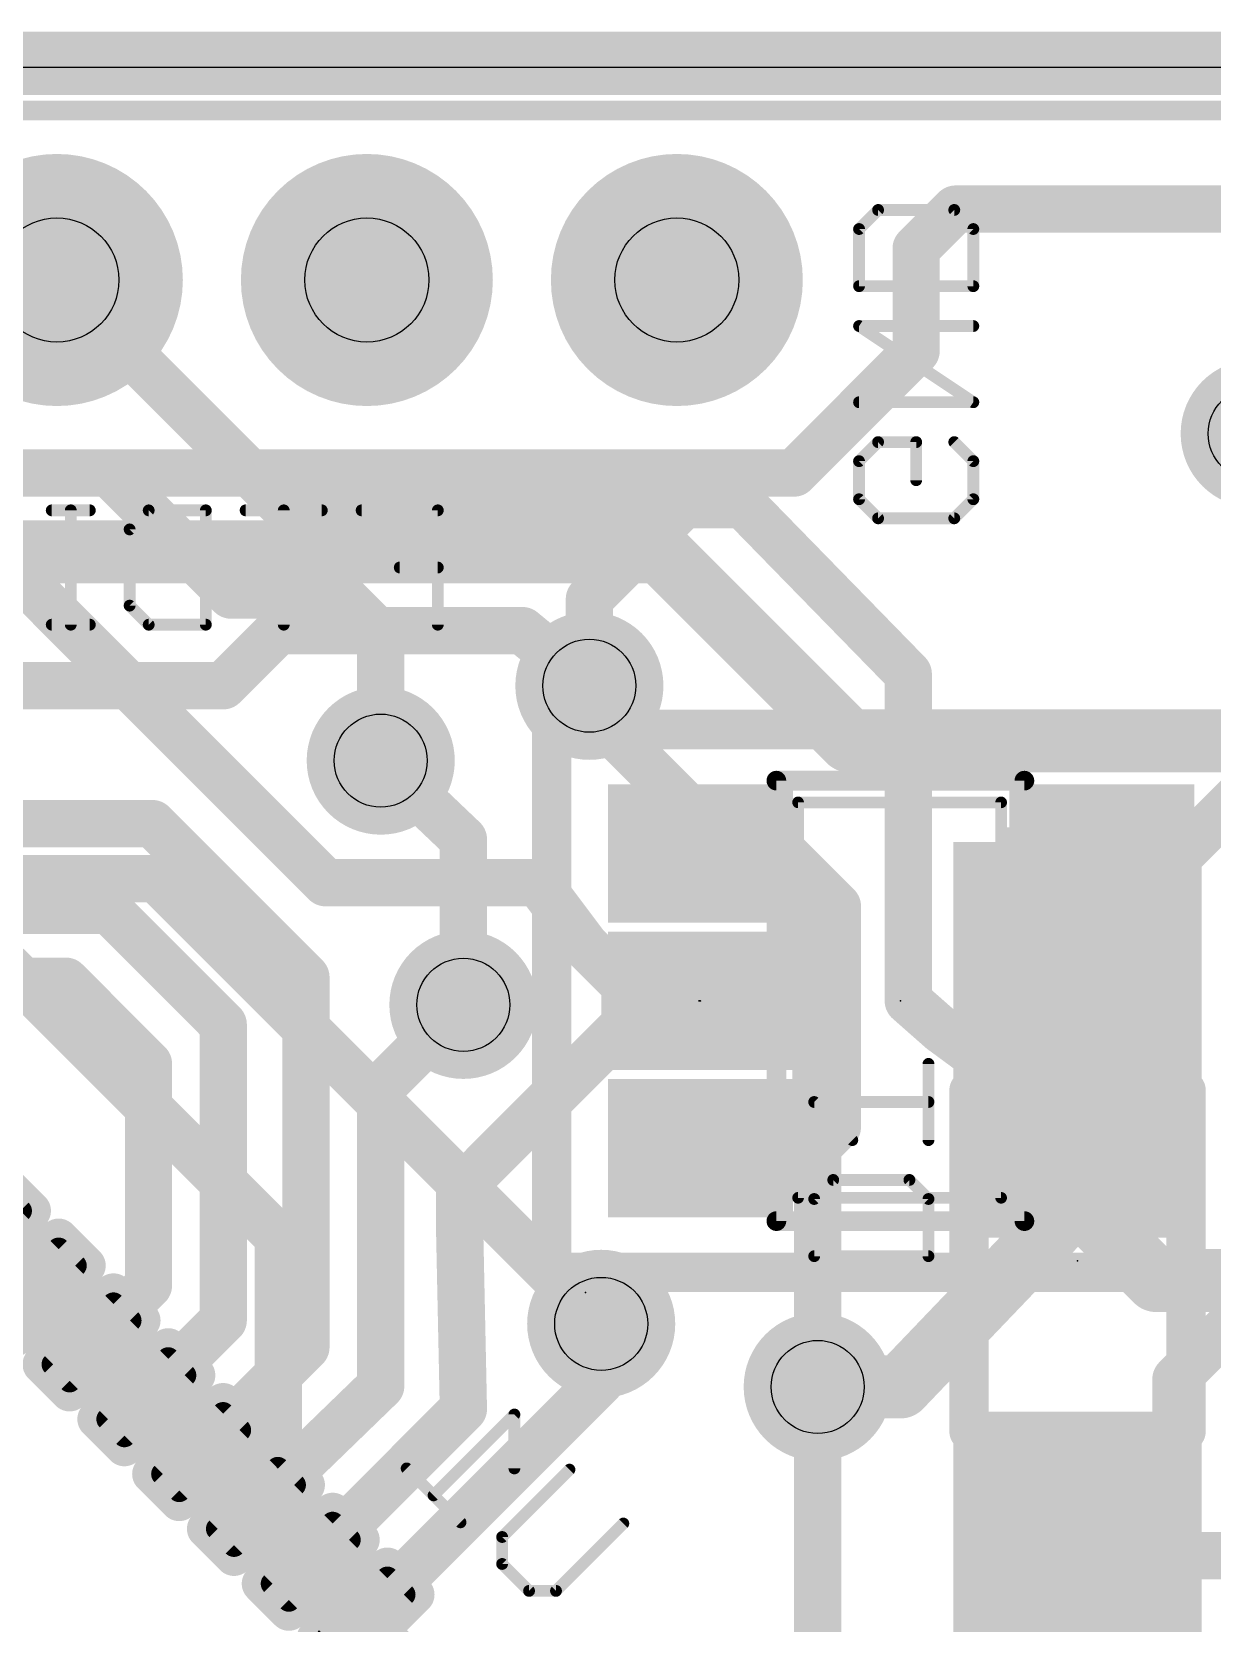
# Model space of a CAD drawing. Extents: x -6 to 101, y -9 to 20.
# Drawn here: x 18.55 to 26.17, y 9.53 to 19.79 of the extents above; entities that cross this region are included whole.
import ezdxf

# ---------------------------------------------------------------- set-up
doc = ezdxf.new("R2010")
doc.units = 0
for name, color, linetype in [('1', 22, 'CONTINUOUS'), ('16', 175, 'CONTINUOUS'), ('17', 82, 'CONTINUOUS'), ('18', 82, 'CONTINUOUS'), ('20', 7, 'CONTINUOUS'), ('21', 253, 'CONTINUOUS'), ('22', 253, 'CONTINUOUS'), ('23', 7, 'CONTINUOUS'), ('24', 7, 'CONTINUOUS'), ('25', 253, 'CONTINUOUS'), ('26', 253, 'CONTINUOUS'), ('29', 253, 'CONTINUOUS'), ('30', 253, 'CONTINUOUS'), ('31', 253, 'CONTINUOUS'), ('32', 253, 'CONTINUOUS'), ('40', 175, 'CONTINUOUS'), ('44', 253, 'CONTINUOUS'), ('51', 253, 'CONTINUOUS'), ('52', 253, 'CONTINUOUS')]:
    doc.layers.add(name, color=color, linetype=linetype)

# ---------------------------------------------------------------- blocks, each defined once
blk = doc.blocks.new('RECT')
blk.add_solid([(-0.5, -0.5), (0.5, -0.5), (-0.5, 0.5), (0.5, 0.5)])
blk = doc.blocks.new('ROUNDP')
at = {"const_width": 0.5}
blk.add_lwpolyline([(0, -0.25, 1), (0, 0.25, 1), (0, -0.25)], format="xyb", dxfattribs=at)
blk = doc.blocks.new('RECT48000X112000R50')
at = {"const_width": 0.075}
blk.add_lwpolyline([(0.1125, -0.275), (0.1125, 0.275, 0.4142), (0.075, 0.3125), (-0.075, 0.3125, 0.4142), (-0.1125, 0.275), (-0.1125, -0.275, 0.4142), (-0.075, -0.3125), (0.075, -0.3125, 0.4142)], format="xyb", close=True, dxfattribs=at)
blk.add_solid([(-0.0938, -0.2938), (0.0938, -0.2938), (-0.0938, 0.2938), (0.0938, 0.2938)])
blk = doc.blocks.new('RECT80512X144512R50')
at = {"const_width": 0.1258}
blk.add_lwpolyline([(0.1887, -0.3258), (0.1887, 0.3258, 0.4142), (0.1258, 0.3887), (-0.1258, 0.3887, 0.4142), (-0.1887, 0.3258), (-0.1887, -0.3258, 0.4142), (-0.1258, -0.3887), (0.1258, -0.3887, 0.4142)], format="xyb", close=True, dxfattribs=at)
blk.add_solid([(-0.1512, -0.3512), (0.1512, -0.3512), (-0.1512, 0.3512), (0.1512, 0.3512)])
blk = doc.blocks.new('ROUNDV')
at = {"const_width": 0.5}
blk.add_lwpolyline([(0, -0.25, 1), (0, 0.25, 1), (0, -0.25)], format="xyb", dxfattribs=at)

msp = doc.modelspace()

# ---------------------------------------------------------------- linework, layer by layer
at = {"layer": '1'}
for points, const_width in [([(0.0254, 19.5834), (44.0436, 19.5834)], 0.4064), ([(24.257, 18.3896), (24.511, 18.6436)], 0.3048), ([(24.511, 18.6436), (32.4564, 18.6436)], 0.3048), ([(24.257, 17.7292), (24.257, 18.3896)], 0.3048), ([(23.4696, 16.9418), (24.257, 17.7292)], 0.3048), ([(17.9578, 16.9418), (23.4696, 16.9418)], 0.3048), ([(15.24, 16.4338), (22.606, 16.4338)], 0.4064), ([(22.606, 16.4338), (23.8252, 15.2146)], 0.4064), ([(19.7866, 15.5702), (20.1422, 15.9258)], 0.3048), ([(20.1422, 15.9258), (21.717, 15.9258)], 0.3048), ([(21.717, 15.9258), (22.1488, 15.5702)], 0.3048), ([(17.8308, 15.5702), (19.7866, 15.5702)], 0.3048), ([(21.9964, 15.5702), (22.1488, 15.5702)], 0.3048), ([(21.9964, 15.5702), (23.622, 13.9446)], 0.3048), ([(23.8252, 15.2146), (27.04, 15.2146)], 0.4064), ([(21.336, 14.5796), (20.8026, 15.0876)], 0.3048), ([(21.336, 13.5128), (21.336, 14.5796)], 0.3048), ([(17.6276, 14.3256), (19.3548, 14.3256)], 0.3048), ([(19.3548, 14.3256), (22.225, 11.4554)], 0.3048), ([(23.622, 11.049), (23.622, 13.9446)], 0.3048), ([(25.2984, 13.7618), (25.2984, 12.2428)], 0.4064), ([(20.1422, 12.0142), (18.3896, 13.7668)], 0.3048), ([(24.1554, 11.049), (25.2984, 12.2428)], 0.4064), ([(25.2984, 12.2428), (25.8064, 11.7348)], 0.4064), ([(20.1422, 10.0584), (20.1422, 12.0142)], 0.3048), ([(25.8064, 11.7348), (31.5722, 11.7348)], 0.4064), ([(23.622, 11.049), (24.1554, 11.049)], 0.4064), ([(21.1836, 9.017), (20.1422, 10.0584)], 0.3048), ([(25.2984, 9.9618), (27.763, 9.9618)], 0.3048)]:
    msp.add_lwpolyline(points, dxfattribs=dict(at, const_width=const_width))
for points, const_width in [([(24.511, 18.7198, 1), (24.511, 18.5674)], 0.1524), ([(24.5649, 18.5897, 1), (24.4571, 18.6975)], 0.1524), ([(24.3332, 18.3896, 1), (24.1808, 18.3896)], 0.1524), ([(24.2031, 18.4435, 1), (24.3109, 18.3357)], 0.1524), ([(24.3109, 17.6753, 1), (24.2031, 17.7831)], 0.1524), ([(24.1808, 17.7292, 1), (24.3332, 17.7292)], 0.1524), ([(23.4157, 16.9957, 1), (23.5235, 16.8879)], 0.1524), ([(23.4696, 16.8656, 1), (23.4696, 17.018)], 0.1524), ([(22.6778, 16.5056, 1), (22.5342, 16.362)], 0.2032), ([(22.606, 16.3322, 1), (22.606, 16.5354)], 0.2032), ([(20.1422, 16.002, 1), (20.1422, 15.8496)], 0.1524), ([(20.1961, 15.8719, 1), (20.0883, 15.9797)], 0.1524), ([(21.7654, 15.9846, 1), (21.6686, 15.867)], 0.1524), ([(21.717, 15.8496, 1), (21.717, 16.002)], 0.1524), ([(19.7327, 15.6241, 1), (19.8405, 15.5163)], 0.1524), ([(19.7866, 15.494, 1), (19.7866, 15.6464)], 0.1524), ([(21.9964, 15.6464, 1), (21.9964, 15.494)], 0.1524), ([(22.0503, 15.6241, 1), (21.9425, 15.5163)], 0.1524), ([(22.1004, 15.5114, 1), (22.1972, 15.629)], 0.1524), ([(22.1488, 15.494, 1), (22.1488, 15.6464)], 0.1524), ([(23.8252, 15.3162, 1), (23.8252, 15.113)], 0.2032), ([(23.7534, 15.1428, 1), (23.897, 15.2864)], 0.2032), ([(20.8552, 15.1428, 1), (20.75, 15.0324)], 0.1524), ([(21.4122, 14.5796, 1), (21.2598, 14.5796)], 0.1524), ([(21.2834, 14.5244, 1), (21.3886, 14.6348)], 0.1524), ([(19.4087, 14.3795, 1), (19.3009, 14.2717)], 0.1524), ([(19.3548, 14.2494, 1), (19.3548, 14.4018)], 0.1524), ([(23.6982, 13.9446, 1), (23.5458, 13.9446)], 0.1524), ([(23.5681, 13.8907, 1), (23.6759, 13.9985)], 0.1524), ([(25.4, 13.7618, 1), (25.1968, 13.7618)], 0.2032), ([(21.2598, 13.5128, 1), (21.4122, 13.5128)], 0.1524), ([(25.3702, 12.3146, 1), (25.2266, 12.171)], 0.2032), ([(25.3718, 12.1725, 1), (25.225, 12.3131)], 0.2032), ([(25.1968, 12.2428, 1), (25.4, 12.2428)], 0.2032), ([(20.2184, 12.0142, 1), (20.066, 12.0142)], 0.1524), ([(20.0883, 11.9603, 1), (20.1961, 12.0681)], 0.1524), ([(25.8064, 11.8364, 1), (25.8064, 11.6332)], 0.2032), ([(25.7346, 11.663, 1), (25.8782, 11.8066)], 0.2032), ([(22.1711, 11.4015, 1), (22.2789, 11.5093)], 0.1524), ([(23.622, 11.1506, 1), (23.622, 10.9474)], 0.2032), ([(24.082, 11.1193, 1), (24.2288, 10.9787)], 0.2032), ([(24.1554, 10.9474, 1), (24.1554, 11.1506)], 0.2032), ([(23.5458, 11.049, 1), (23.6982, 11.049)], 0.1524), ([(20.1961, 10.1123, 1), (20.0883, 10.0045)], 0.1524), ([(20.066, 10.0584, 1), (20.2184, 10.0584)], 0.1524), ([(25.2984, 10.038, 1), (25.2984, 9.8856)], 0.1524)]:
    msp.add_lwpolyline(points, format="xyb", dxfattribs=dict(at, const_width=const_width))
at = {"layer": '16'}
for points, const_width in [([(0.0254, 19.5834), (44.0436, 19.5834)], 0.4064), ([(18.7132, 18.1864), (20.161, 16.7386)], 0.3048), ([(19.05, 16.9418), (17.9578, 16.9418)], 0.3048), ([(19.8374, 16.1544), (19.05, 16.9418)], 0.3048), ([(22.7584, 16.7386), (20.161, 16.7386)], 0.3048), ([(22.1488, 16.129), (22.7584, 16.7386)], 0.3048), ([(23.1394, 16.7386), (22.7584, 16.7386)], 0.3048), ([(24.2062, 15.6464), (23.1394, 16.7386)], 0.3048), ([(18.3134, 16.4338), (20.447, 14.3002)], 0.3048), ([(20.5486, 16.1544), (19.8374, 16.1544)], 0.3048), ([(20.8026, 15.9004), (20.5486, 16.1544)], 0.3048), ([(22.1488, 15.5702), (22.1488, 16.129)], 0.3048), ([(20.8026, 15.0876), (20.8026, 15.9004)], 0.3048), ([(24.2062, 13.5382), (24.2062, 15.6464)], 0.3048), ([(25.9944, 14.5136), (26.3398, 14.859)], 0.3048), ([(15.875, 14.6812), (19.3294, 14.6812)], 0.3048), ([(19.3294, 14.6812), (20.32, 13.6906)], 0.3048), ([(22.8654, 14.4882), (22.8752, 14.5136)], 0.3048), ([(22.8756, 14.478), (22.8654, 14.4882)], 0.3048), ([(23.4188, 14.478), (22.8756, 14.478)], 0.3048), ([(23.749, 14.1478), (23.4188, 14.478)], 0.3048), ([(25.4554, 14.4882), (25.9182, 14.5136)], 0.3048), ([(25.9182, 14.5136), (25.9944, 14.5136)], 0.3048), ([(20.447, 14.3002), (21.8186, 14.3002)], 0.3048), ([(21.8186, 14.3002), (22.1234, 13.8938)], 0.3048), ([(15.0368, 14.1224), (19.05, 14.1224)], 0.3048), ([(19.7866, 13.3858), (19.05, 14.1224)], 0.3048), ([(23.749, 12.7254), (23.749, 14.1478)], 0.3048), ([(22.3774, 13.6398), (22.1234, 13.8938)], 0.3048), ([(18.7706, 13.6652), (16.5862, 13.6652)], 0.3048), ([(19.304, 13.1318), (18.7706, 13.6652)], 0.3048), ([(20.32, 13.6906), (20.32, 11.305)], 0.3048), ([(22.3774, 13.3858), (22.3774, 13.6398)], 0.3048), ([(20.8026, 12.9794), (21.336, 13.5128)], 0.3048), ([(22.6876, 13.3858), (22.8654, 13.5382)], 0.3048), ([(24.4196, 13.3502), (24.2062, 13.5382)], 0.3048), ([(19.7866, 11.4787), (19.7866, 13.3858)], 0.3048), ([(21.3106, 12.319), (22.3774, 13.3858)], 0.3048), ([(22.3774, 13.3858), (22.6876, 13.3858)], 0.3048), ([(25.4554, 12.5882), (24.4196, 13.3502)], 0.3048), ([(19.304, 11.7033), (19.304, 13.1318)], 0.3048), ([(20.8026, 11.0551), (20.8026, 12.9794)], 0.3048), ([(23.6118, 12.5882), (23.749, 12.7254)], 0.3048), ([(22.8654, 12.5882), (23.6118, 12.5882)], 0.3048), ([(21.3106, 12.1158), (21.3106, 12.319)], 0.3048), ([(21.336, 10.9068), (21.3106, 12.1158)], 0.3048), ([(18.9368, 11.336), (19.304, 11.7033)], 0.3048), ([(25.9334, 11.0998), (26.416, 11.5824)], 0.3048), ([(19.2903, 10.9825), (19.7866, 11.4787)], 0.3048), ([(22.225, 11.4554), (22.225, 11.0887)], 0.3048), ([(20.32, 11.305), (19.6439, 10.6289)], 0.3048), ([(19.9974, 10.2754), (20.8026, 11.0551)], 0.3048), ([(22.225, 11.0887), (20.7045, 9.5683)], 0.3048), ([(23.622, 8.763), (23.622, 11.049)], 0.3048), ([(25.9334, 8.4328), (25.9334, 11.0998)], 0.3048), ([(20.351, 9.9218), (21.336, 10.9068)], 0.3048)]:
    msp.add_lwpolyline(points, dxfattribs=dict(at, const_width=const_width))
at = {"layer": '16', "const_width": 0.1524}
for points in [[(18.7671, 18.2403, 1), (18.6593, 18.1325)], [(19.1039, 16.9957, 1), (18.9961, 16.8879)], [(19.05, 16.8656, 1), (19.05, 17.018)], [(20.161, 16.8148, 1), (20.161, 16.6624)], [(20.1071, 16.6847, 1), (20.2149, 16.7925)], [(22.7584, 16.8148, 1), (22.7584, 16.6624)], [(22.8123, 16.6847, 1), (22.7045, 16.7925)], [(22.7584, 16.6624, 1), (22.7584, 16.8148)], [(23.1939, 16.7918, 1), (23.0849, 16.6854)], [(23.1394, 16.6624, 1), (23.1394, 16.8148)], [(19.8374, 16.2306, 1), (19.8374, 16.0782)], [(19.7835, 16.1005, 1), (19.8913, 16.2083)], [(20.6025, 16.2083, 1), (20.4947, 16.1005)], [(20.5486, 16.0782, 1), (20.5486, 16.2306)], [(22.225, 16.129, 1), (22.0726, 16.129)], [(22.0949, 16.1829, 1), (22.2027, 16.0751)], [(20.8788, 15.9004, 1), (20.7264, 15.9004)], [(20.7487, 15.8465, 1), (20.8565, 15.9543)], [(24.2824, 15.6464, 1), (24.13, 15.6464)], [(24.1517, 15.5932, 1), (24.2607, 15.6996)], [(22.0726, 15.5702, 1), (22.225, 15.5702)], [(20.7264, 15.0876, 1), (20.8788, 15.0876)], [(19.3833, 14.7351, 1), (19.2755, 14.6273)], [(19.3294, 14.605, 1), (19.3294, 14.7574)], [(22.9193, 14.5421, 1), (22.8115, 14.4343)], [(22.7943, 14.5156, 1), (22.9365, 14.4608)], [(22.8756, 14.5542, 1), (22.8756, 14.4018)], [(22.9463, 14.4862, 1), (22.8041, 14.541)], [(22.8217, 14.4241, 1), (22.9295, 14.5319)], [(23.4727, 14.5319, 1), (23.3649, 14.4241)], [(23.4188, 14.4018, 1), (23.4188, 14.5542)], [(25.4512, 14.5643, 1), (25.4596, 14.4121)], [(25.9182, 14.5898, 1), (25.9182, 14.4374)], [(25.9224, 14.4375, 1), (25.914, 14.5897)], [(25.9405, 14.5675, 1), (26.0483, 14.4597)], [(25.9944, 14.4374, 1), (25.9944, 14.5898)], [(20.447, 14.3764, 1), (20.447, 14.224)], [(20.3931, 14.2463, 1), (20.5009, 14.3541)], [(21.8796, 14.3459, 1), (21.7576, 14.2545)], [(21.8186, 14.224, 1), (21.8186, 14.3764)], [(19.1039, 14.1763, 1), (18.9961, 14.0685)], [(19.05, 14.0462, 1), (19.05, 14.1986)], [(23.8252, 14.1478, 1), (23.6728, 14.1478)], [(23.6951, 14.0939, 1), (23.8029, 14.2017)], [(22.1773, 13.9477, 1), (22.0695, 13.8399)], [(22.0624, 13.8481, 1), (22.1844, 13.9395)], [(18.8245, 13.7191, 1), (18.7167, 13.6113)], [(18.7706, 13.589, 1), (18.7706, 13.7414)], [(20.3962, 13.6906, 1), (20.2438, 13.6906)], [(20.2661, 13.6367, 1), (20.3739, 13.7445)], [(22.4536, 13.6398, 1), (22.3012, 13.6398)], [(22.3235, 13.5859, 1), (22.4313, 13.6937)], [(21.3899, 13.4589, 1), (21.2821, 13.5667)], [(22.915, 13.4803, 1), (22.8158, 13.5961)], [(24.2566, 13.5954, 1), (24.1558, 13.481)], [(24.13, 13.5382, 1), (24.2824, 13.5382)], [(19.8628, 13.3858, 1), (19.7104, 13.3858)], [(19.7327, 13.3319, 1), (19.8405, 13.4397)], [(22.3774, 13.462, 1), (22.3774, 13.3096)], [(22.3012, 13.3858, 1), (22.4536, 13.3858)], [(22.4313, 13.3319, 1), (22.3235, 13.4397)], [(22.638, 13.4437, 1), (22.7372, 13.3279)], [(22.6876, 13.3096, 1), (22.6876, 13.462)], [(24.4648, 13.4116, 1), (24.3744, 13.2888)], [(24.3692, 13.293, 1), (24.47, 13.4074)], [(19.3802, 13.1318, 1), (19.2278, 13.1318)], [(19.2501, 13.0779, 1), (19.3579, 13.1857)], [(20.8788, 12.9794, 1), (20.7264, 12.9794)], [(20.7487, 13.0333, 1), (20.8565, 12.9255)], [(23.8029, 12.6715, 1), (23.6951, 12.7793)], [(22.8654, 12.6644, 1), (22.8654, 12.512)], [(23.6118, 12.512, 1), (23.6118, 12.6644)], [(23.6728, 12.7254, 1), (23.8252, 12.7254)], [(25.4102, 12.5268, 1), (25.5006, 12.6496)], [(23.5579, 12.6421, 1), (23.6657, 12.5343)], [(21.3868, 12.319, 1), (21.2344, 12.319)], [(21.2567, 12.3729, 1), (21.3645, 12.2651)], [(21.3868, 12.1174, 1), (21.2344, 12.1142)], [(21.2344, 12.1158, 1), (21.3868, 12.1158)], [(19.3579, 11.6494, 1), (19.2501, 11.7571)], [(19.2278, 11.7033, 1), (19.3802, 11.7033)], [(19.8405, 11.4249, 1), (19.7327, 11.5326)], [(22.3012, 11.4554, 1), (22.1488, 11.4554)], [(19.7104, 11.4787, 1), (19.8628, 11.4787)], [(18.8829, 11.3899, 1), (18.9907, 11.2821)], [(20.3739, 11.2512, 1), (20.2661, 11.3589)], [(20.2438, 11.305, 1), (20.3962, 11.305)], [(20.8556, 11.0004, 1), (20.7496, 11.1099)], [(22.2789, 11.0348, 1), (22.1711, 11.1426)], [(23.6982, 11.049, 1), (23.5458, 11.049)], [(26.0096, 11.0998, 1), (25.8572, 11.0998)], [(25.8795, 11.1537, 1), (25.9873, 11.0459)], [(19.2364, 11.0364, 1), (19.3442, 10.9286)], [(20.7264, 11.0551, 1), (20.8788, 11.0551)], [(22.1488, 11.0887, 1), (22.3012, 11.0887)], [(21.2598, 10.9052, 1), (21.4122, 10.9084)], [(21.3899, 10.8529, 1), (21.2821, 10.9607)], [(19.59, 10.6828, 1), (19.6978, 10.575)], [(19.9444, 10.3301, 1), (20.0504, 10.2206)], [(20.2971, 9.9757, 1), (20.4049, 9.8679)], [(20.6507, 9.6221, 1), (20.7584, 9.5144)]]:
    msp.add_lwpolyline(points, format="xyb", dxfattribs=at)
at = {"layer": '20'}
msp.add_line((1.016, 19.558), (43.4086, 19.558), dxfattribs=at)
at = {"layer": '21', "const_width": 0.127}
msp.add_lwpolyline([(43.7134, 19.2786), (0.5334, 19.2786)], dxfattribs=at)
at = {"layer": '22'}
for points, const_width in [([(24.9554, 14.9582), (23.3554, 14.9582)], 0.127), ([(24.8054, 14.8182), (23.4954, 14.8182)], 0.075), ([(23.4954, 14.8182), (23.4954, 12.2682)], 0.075), ([(24.8054, 12.2682), (24.8054, 14.8182)], 0.075), ([(22.8654, 13.5382), (22.8554, 13.5382)], 0.01), ([(23.4954, 12.2682), (24.8054, 12.2682)], 0.075), ([(23.3554, 12.1182), (24.9554, 12.1182)], 0.127)]:
    msp.add_lwpolyline(points, dxfattribs=dict(at, const_width=const_width))
for points, const_width in [([(23.3554, 14.99, 1), (23.3554, 14.9265)], 0.0635), ([(24.9554, 14.9265, 1), (24.9554, 14.99)], 0.0635), ([(23.4954, 14.837, 1), (23.4954, 14.7995)], 0.0375), ([(23.5142, 14.8182, 1), (23.4766, 14.8182)], 0.0375), ([(24.8242, 14.8182, 1), (24.7867, 14.8182)], 0.0375), ([(24.8054, 14.7995, 1), (24.8054, 14.837)], 0.0375), ([(22.8554, 13.5407, 1), (22.8554, 13.5357)], 0.005), ([(22.8654, 13.5357, 1), (22.8654, 13.5407)], 0.005), ([(23.4954, 12.287, 1), (23.4954, 12.2494)], 0.0375), ([(23.4766, 12.2682, 1), (23.5142, 12.2682)], 0.0375), ([(24.7867, 12.2682, 1), (24.8242, 12.2682)], 0.0375), ([(24.8054, 12.2494, 1), (24.8054, 12.287)], 0.0375), ([(23.3554, 12.15, 1), (23.3554, 12.0864)], 0.0635), ([(24.9554, 12.0864, 1), (24.9554, 12.15)], 0.0635)]:
    msp.add_lwpolyline(points, format="xyb", dxfattribs=dict(at, const_width=const_width))
at = {"layer": '23'}
for p in [(25.2984, 11.8618), (22.1234, 11.6586)]:
    msp.add_point(p, dxfattribs=at)
at = {"layer": '24'}
msp.add_point((24.1554, 13.5382), dxfattribs=at)
at = {"layer": '25', "const_width": 0.0762}
for points in [[(24.3365, 12.6405), (24.3365, 13.132)], [(23.845, 12.6405), (23.5993, 12.8863)], [(23.5993, 12.8863), (24.3365, 12.8863)], [(23.7221, 12.3836), (23.5993, 12.2607)], [(24.2136, 12.3836), (23.7221, 12.3836)], [(24.3365, 12.2607), (24.2136, 12.3836)], [(23.5993, 12.2607), (23.5993, 11.8921)], [(24.3365, 11.8921), (24.3365, 12.2607)], [(23.5993, 11.8921), (24.3365, 11.8921)]]:
    msp.add_lwpolyline(points, dxfattribs=at)
at = {"layer": '25', "const_width": 0.0381}
for points in [[(24.3556, 13.132, 1), (24.3175, 13.132)], [(23.5993, 12.9053, 1), (23.5993, 12.8672)], [(23.6127, 12.8997, 1), (23.5858, 12.8728)], [(24.3365, 12.8672, 1), (24.3365, 12.9053)], [(23.8315, 12.627, 1), (23.8585, 12.654)], [(24.3175, 12.6405, 1), (24.3556, 12.6405)], [(23.7221, 12.4026, 1), (23.7221, 12.3645)], [(23.7356, 12.3701, 1), (23.7087, 12.3971)], [(24.2271, 12.3971, 1), (24.2002, 12.3701)], [(24.2136, 12.3645, 1), (24.2136, 12.4026)], [(23.5858, 12.2742, 1), (23.6127, 12.2472)], [(23.6183, 12.2607, 1), (23.5802, 12.2607)], [(24.3556, 12.2607, 1), (24.3175, 12.2607)], [(24.323, 12.2472, 1), (24.35, 12.2742)], [(23.5993, 11.9112, 1), (23.5993, 11.8731)], [(23.5802, 11.8921, 1), (23.6183, 11.8921)], [(24.3175, 11.8921, 1), (24.3556, 11.8921)], [(24.3365, 11.8731, 1), (24.3365, 11.9112)]]:
    msp.add_lwpolyline(points, format="xyb", dxfattribs=at)
at = {"layer": '26', "const_width": 0.0762}
for points in [[(23.8887, 18.5151), (24.0116, 18.638)], [(24.0116, 18.638), (24.5031, 18.638)], [(24.5031, 18.638), (24.6259, 18.5151)], [(23.8887, 18.1465), (23.8887, 18.5151)], [(24.6259, 18.5151), (24.6259, 18.1465)], [(24.6259, 18.1465), (23.8887, 18.1465)], [(24.6259, 17.3981), (23.8887, 17.8896)], [(23.8887, 17.8896), (24.6259, 17.8896)], [(23.8887, 17.3981), (24.6259, 17.3981)], [(23.8887, 17.0183), (24.0116, 17.1412)], [(24.0116, 17.1412), (24.2573, 17.1412)], [(24.2573, 17.1412), (24.2573, 16.8954)], [(24.5031, 17.1412), (24.6259, 17.0183)], [(23.8887, 16.7726), (23.8887, 17.0183)], [(24.6259, 17.0183), (24.6259, 16.7726)], [(18.9257, 16.7011), (18.6799, 16.7011)], [(18.8028, 15.9639), (18.8028, 16.7011)], [(19.1826, 16.5783), (19.3055, 16.7011)], [(19.3055, 16.7011), (19.6741, 16.7011)], [(19.6741, 16.7011), (19.6741, 15.9639)], [(20.4225, 16.7011), (19.931, 16.7011)], [(20.1767, 15.9639), (20.1767, 16.7011)], [(21.1709, 16.7011), (20.6794, 16.7011)], [(21.1709, 15.9639), (21.1709, 16.7011)], [(24.0116, 16.6497), (23.8887, 16.7726)], [(24.6259, 16.7726), (24.5031, 16.6497)], [(24.5031, 16.6497), (24.0116, 16.6497)], [(19.1826, 16.0868), (19.1826, 16.5783)], [(21.1709, 16.3325), (20.9252, 16.3325)], [(19.3055, 15.9639), (19.1826, 16.0868)], [(18.9257, 15.9639), (18.6799, 15.9639)], [(19.6741, 15.9639), (19.3055, 15.9639)], [(21.6648, 10.8712), (21.1435, 10.3499)], [(21.6648, 10.5236), (21.6648, 10.8712)], [(21.3173, 10.1761), (20.9698, 10.5236)], [(21.5859, 10.0813), (22.0203, 10.5157)], [(22.3678, 10.1682), (21.9334, 9.7338)], [(21.5859, 9.9075), (21.5859, 10.0813)], [(21.7596, 9.7338), (21.5859, 9.9075)], [(21.9334, 9.7338), (21.7596, 9.7338)]]:
    msp.add_lwpolyline(points, dxfattribs=at)
at = {"layer": '26', "const_width": 0.0381}
for points in [[(24.0116, 18.6571, 1), (24.0116, 18.619)], [(24.025, 18.6245, 1), (23.9981, 18.6515)], [(24.5165, 18.6515, 1), (24.4896, 18.6245)], [(24.5031, 18.619, 1), (24.5031, 18.6571)], [(23.8752, 18.5286, 1), (23.9022, 18.5017)], [(23.9078, 18.5151, 1), (23.8697, 18.5151)], [(24.645, 18.5151, 1), (24.6069, 18.5151)], [(24.6125, 18.5017, 1), (24.6394, 18.5286)], [(23.8887, 18.1656, 1), (23.8887, 18.1275)], [(23.8697, 18.1465, 1), (23.9078, 18.1465)], [(24.6069, 18.1465, 1), (24.645, 18.1465)], [(24.6259, 18.1275, 1), (24.6259, 18.1656)], [(23.8993, 17.9055, 1), (23.8781, 17.8737)], [(23.8887, 17.9087, 1), (23.8887, 17.8706)], [(24.6259, 17.8706, 1), (24.6259, 17.9087)], [(23.8887, 17.4172, 1), (23.8887, 17.3791)], [(24.6154, 17.3823, 1), (24.6365, 17.414)], [(24.6259, 17.3791, 1), (24.6259, 17.4172)], [(24.0116, 17.1602, 1), (24.0116, 17.1221)], [(24.025, 17.1277, 1), (23.9981, 17.1547)], [(24.2764, 17.1412, 1), (24.2383, 17.1412)], [(24.2573, 17.1221, 1), (24.2573, 17.1602)], [(24.5165, 17.1547, 1), (24.4896, 17.1277)], [(23.8752, 17.0318, 1), (23.9022, 17.0048)], [(23.9078, 17.0183, 1), (23.8697, 17.0183)], [(24.645, 17.0183, 1), (24.6069, 17.0183)], [(24.6125, 17.0048, 1), (24.6394, 17.0318)], [(24.2383, 16.8954, 1), (24.2764, 16.8954)], [(18.6799, 16.7202, 1), (18.6799, 16.6821)], [(18.8218, 16.7011, 1), (18.7837, 16.7011)], [(18.9257, 16.6821, 1), (18.9257, 16.7202)], [(19.3055, 16.7202, 1), (19.3055, 16.6821)], [(19.3189, 16.6877, 1), (19.292, 16.7146)], [(19.6931, 16.7011, 1), (19.655, 16.7011)], [(19.6741, 16.6821, 1), (19.6741, 16.7202)], [(19.931, 16.7202, 1), (19.931, 16.6821)], [(20.1958, 16.7011, 1), (20.1577, 16.7011)], [(20.4225, 16.6821, 1), (20.4225, 16.7202)], [(20.6794, 16.7202, 1), (20.6794, 16.6821)], [(21.1899, 16.7011, 1), (21.1518, 16.7011)], [(21.1709, 16.6821, 1), (21.1709, 16.7202)], [(23.9022, 16.786, 1), (23.8752, 16.7591)], [(23.8697, 16.7726, 1), (23.9078, 16.7726)], [(24.6069, 16.7726, 1), (24.645, 16.7726)], [(24.6394, 16.7591, 1), (24.6125, 16.786)], [(24.0116, 16.6687, 1), (24.0116, 16.6306)], [(23.9981, 16.6362, 1), (24.025, 16.6632)], [(24.4896, 16.6632, 1), (24.5165, 16.6362)], [(24.5031, 16.6306, 1), (24.5031, 16.6687)], [(19.2016, 16.5783, 1), (19.1635, 16.5783)], [(19.1691, 16.5917, 1), (19.1961, 16.5648)], [(20.9252, 16.3516, 1), (20.9252, 16.3135)], [(21.1709, 16.3135, 1), (21.1709, 16.3516)], [(19.1961, 16.1002, 1), (19.1691, 16.0733)], [(19.1635, 16.0868, 1), (19.2016, 16.0868)], [(18.6799, 15.983, 1), (18.6799, 15.9449)], [(18.7837, 15.9639, 1), (18.8218, 15.9639)], [(18.9257, 15.9449, 1), (18.9257, 15.983)], [(19.3055, 15.983, 1), (19.3055, 15.9449)], [(19.292, 15.9504, 1), (19.3189, 15.9774)], [(19.655, 15.9639, 1), (19.6931, 15.9639)], [(19.6741, 15.9449, 1), (19.6741, 15.983)], [(20.1577, 15.9639, 1), (20.1958, 15.9639)], [(21.1518, 15.9639, 1), (21.1899, 15.9639)], [(21.6839, 10.8712, 1), (21.6458, 10.8712)], [(21.6783, 10.8577, 1), (21.6514, 10.8846)], [(20.9832, 10.5371, 1), (20.9563, 10.5102)], [(21.6458, 10.5236, 1), (21.6839, 10.5236)], [(22.0338, 10.5023, 1), (22.0068, 10.5292)], [(21.1301, 10.3633, 1), (21.157, 10.3364)], [(21.3038, 10.1626, 1), (21.3308, 10.1896)], [(22.3813, 10.1547, 1), (22.3543, 10.1817)], [(21.5724, 10.0948, 1), (21.5993, 10.0678)], [(21.6049, 10.0813, 1), (21.5668, 10.0813)], [(21.5993, 9.921, 1), (21.5724, 9.8941)], [(21.5668, 9.9075, 1), (21.6049, 9.9075)], [(21.7596, 9.7528, 1), (21.7596, 9.7147)], [(21.7462, 9.7203, 1), (21.7731, 9.7472)], [(21.9199, 9.7472, 1), (21.9469, 9.7203)], [(21.9334, 9.7147, 1), (21.9334, 9.7528)]]:
    msp.add_lwpolyline(points, format="xyb", dxfattribs=at)
at = {"layer": '40', "const_width": 0.254}
for points in [[(26.4054, 15.2882), (21.9054, 15.2882)], [(21.9054, 15.2882), (21.9054, 11.7882)], [(21.9054, 11.7882), (26.4054, 11.7882)]]:
    msp.add_lwpolyline(points, dxfattribs=at)
at = {"layer": '40', "const_width": 0.127}
for points in [[(21.9054, 15.3517, 1), (21.9054, 15.2247)], [(21.9689, 15.2882, 1), (21.8419, 15.2882)], [(21.9054, 11.8517, 1), (21.9054, 11.7247)], [(21.8419, 11.7882, 1), (21.9689, 11.7882)]]:
    msp.add_lwpolyline(points, format="xyb", dxfattribs=at)
at = {"layer": '44'}
for centre, radius in [((18.7132, 18.1864), 0.4), ((20.7132, 18.1864), 0.4), ((22.7132, 18.1864), 0.4), ((26.4414, 17.1958), 0.3), ((22.1488, 15.5702), 0.3), ((20.8026, 15.0876), 0.3), ((21.336, 13.5128), 0.3), ((22.225, 11.4554), 0.3), ((23.622, 11.049), 0.3)]:
    msp.add_circle(centre, radius, dxfattribs=at)
at = {"layer": '51', "const_width": 0.254}
for points in [[(24.5984, 10.7618), (24.5984, 12.9618)], [(24.5984, 12.9618), (25.9984, 12.9618)], [(25.9984, 12.9618), (25.9984, 10.7618)], [(25.9984, 10.7618), (24.5984, 10.7618)]]:
    msp.add_lwpolyline(points, dxfattribs=at)
at = {"layer": '51', "const_width": 0.127}
for points in [[(24.6619, 12.9618, 1), (24.5349, 12.9618)], [(24.5984, 13.0253, 1), (24.5984, 12.8983)], [(26.0619, 12.9618, 1), (25.9349, 12.9618)], [(25.9984, 12.8983, 1), (25.9984, 13.0253)], [(24.5984, 10.8253, 1), (24.5984, 10.6983)], [(25.9984, 10.6983, 1), (25.9984, 10.8253)], [(24.5349, 10.7618, 1), (24.6619, 10.7618)], [(25.9349, 10.7618, 1), (26.0619, 10.7618)]]:
    msp.add_lwpolyline(points, format="xyb", dxfattribs=at)
at = {"layer": '52'}
for points, const_width in [([(23.3554, 14.9582), (23.3554, 12.1182)], 0.127), ([(24.9554, 12.1182), (24.9554, 14.9582)], 0.127), ([(20.9167, 9.3561), (18.0175, 12.2553)], 0.254)]:
    msp.add_lwpolyline(points, dxfattribs=dict(at, const_width=const_width))
at = {"layer": '52', "const_width": 0.0635}
for points in [[(23.3871, 14.9582, 1), (23.3237, 14.9582)], [(24.9871, 14.9582, 1), (24.9237, 14.9582)], [(23.3237, 12.1182, 1), (23.3871, 12.1182)], [(24.9237, 12.1182, 1), (24.9871, 12.1182)]]:
    msp.add_lwpolyline(points, format="xyb", dxfattribs=at)

# ---------------------------------------------------------------- block references
at = {"layer": '1', "xscale": 1.4, "yscale": 1.4, "rotation": 270}
for p in [(25.2984, 13.7618), (25.2984, 9.9618)]:
    msp.add_blockref('RECT', p, dxfattribs=at)
at = {"layer": '16', "xscale": 0.69, "yscale": 0.99, "rotation": 90}
for p in [(22.8654, 14.4882), (25.4554, 14.4882), (22.8654, 13.5382), (22.8654, 12.5882), (25.4554, 12.5882)]:
    msp.add_blockref('RECT', p, dxfattribs=at)
at = {"layer": '16', "rotation": 135}
for p in [(18.2297, 12.0431), (18.5832, 11.6896), (18.9368, 11.336), (19.2903, 10.9825), (19.6439, 10.6289), (19.9974, 10.2754), (20.351, 9.9218), (20.7045, 9.5683)]:
    msp.add_blockref('RECT48000X112000R50', p, dxfattribs=at)
at = {"layer": '17', "xscale": 1.4224, "yscale": 1.4224, "rotation": 180}
for p in [(18.7132, 18.1864), (18.7132, 18.1864), (20.7132, 18.1864), (20.7132, 18.1864), (22.7132, 18.1864), (22.7132, 18.1864)]:
    msp.add_blockref('ROUNDP', p, dxfattribs=at)
at = {"layer": '18', "xscale": 0.9556, "yscale": 0.9556}
for p in [(26.4414, 17.1958), (26.4414, 17.1958), (22.1488, 15.5702), (22.1488, 15.5702), (20.8026, 15.0876), (20.8026, 15.0876), (21.336, 13.5128), (21.336, 13.5128), (22.225, 11.4554), (22.225, 11.4554), (23.622, 11.049), (23.622, 11.049)]:
    msp.add_blockref('ROUNDV', p, dxfattribs=at)
at = {"layer": '21', "xscale": 0.508, "yscale": 0.508, "rotation": 180}
for p in [(18.7132, 18.1864), (20.7132, 18.1864), (22.7132, 18.1864)]:
    msp.add_blockref('RECT', p, dxfattribs=at)
at = {"layer": '29'}
for name, p, xscale, yscale, rotation in [('ROUNDP', (18.7132, 18.1864), 1.6256, 1.6256, 180), ('ROUNDP', (20.7132, 18.1864), 1.6256, 1.6256, 180), ('ROUNDP', (22.7132, 18.1864), 1.6256, 1.6256, 180), ('RECT', (25.2984, 13.7618), 1.6032, 1.6032, 270), ('RECT', (25.2984, 9.9618), 1.6032, 1.6032, 270)]:
    msp.add_blockref(name, p, dxfattribs=dict(at, xscale=xscale, yscale=yscale, rotation=rotation))
at = {"layer": '30'}
for name, p, xscale, yscale, rotation in [('ROUNDP', (18.7132, 18.1864), 1.6256, 1.6256, 180), ('ROUNDP', (20.7132, 18.1864), 1.6256, 1.6256, 180), ('ROUNDP', (22.7132, 18.1864), 1.6256, 1.6256, 180), ('RECT', (22.8654, 14.4882), 0.8932, 1.1932, 90), ('RECT', (25.4554, 14.4882), 0.8932, 1.1932, 90), ('RECT', (22.8654, 13.5382), 0.8932, 1.1932, 90), ('RECT', (22.8654, 12.5882), 0.8932, 1.1932, 90), ('RECT', (25.4554, 12.5882), 0.8932, 1.1932, 90)]:
    msp.add_blockref(name, p, dxfattribs=dict(at, xscale=xscale, yscale=yscale, rotation=rotation))
at = {"layer": '30', "rotation": 135}
for p in [(18.2297, 12.0431), (18.5832, 11.6896), (18.9368, 11.336), (19.2903, 10.9825), (19.6439, 10.6289), (19.9974, 10.2754), (20.351, 9.9218), (20.7045, 9.5683)]:
    msp.add_blockref('RECT80512X144512R50', p, dxfattribs=at)
at = {"layer": '31', "xscale": 1.4, "yscale": 1.4, "rotation": 270}
for p in [(25.2984, 13.7618), (25.2984, 9.9618)]:
    msp.add_blockref('RECT', p, dxfattribs=at)
at = {"layer": '32', "xscale": 0.69, "yscale": 0.99, "rotation": 90}
for p in [(22.8654, 14.4882), (25.4554, 14.4882), (22.8654, 13.5382), (22.8654, 12.5882), (25.4554, 12.5882)]:
    msp.add_blockref('RECT', p, dxfattribs=at)
at = {"layer": '32', "rotation": 135}
for p in [(18.2297, 12.0431), (18.5832, 11.6896), (18.9368, 11.336), (19.2903, 10.9825), (19.6439, 10.6289), (19.9974, 10.2754), (20.351, 9.9218), (20.7045, 9.5683)]:
    msp.add_blockref('RECT48000X112000R50', p, dxfattribs=at)
at = {"layer": '51', "rotation": 270}
for p, xscale, yscale in [((25.2734, 13.4368), 0.75, 0.85), ((25.3234, 12.4618), 0.9, 1.35), ((25.2734, 10.2868), 0.75, 0.85)]:
    msp.add_blockref('RECT', p, dxfattribs=dict(at, xscale=xscale, yscale=yscale))
at = {"layer": '52'}
for p, xscale, yscale, rotation in [((23.1104, 14.4932), 0.33, 0.75, 90), ((25.2004, 14.4932), 0.33, 0.75, 90), ((23.1104, 13.5432), 0.33, 0.75, 90), ((23.1104, 12.5932), 0.33, 0.75, 90), ((25.2104, 12.5932), 0.33, 0.75, 90), ((18.5302, 11.6365), 0.3, 0.45, 135), ((18.8837, 11.283), 0.3, 0.45, 135), ((19.2373, 10.9294), 0.3, 0.45, 135), ((19.5908, 10.5759), 0.3, 0.45, 135), ((19.9444, 10.2223), 0.3, 0.45, 135), ((20.298, 9.8688), 0.3, 0.45, 135), ((20.6515, 9.5152), 0.3, 0.45, 135)]:
    msp.add_blockref('RECT', p, dxfattribs=dict(at, xscale=xscale, yscale=yscale, rotation=rotation))

doc.saveas('drawing.dxf')
